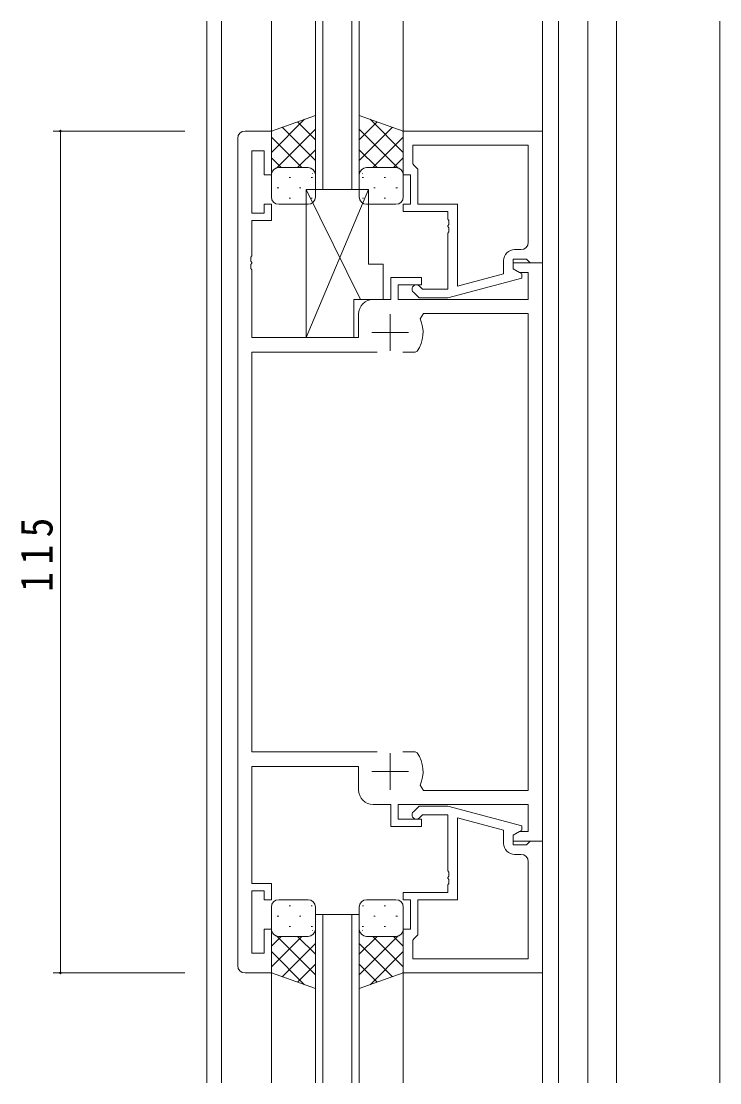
# Model space of a CAD drawing. Units: millimetres on the paper. Extents: x -397 to 397, y -282 to 282.
# Drawn here: x -74.8 to 20.5, y -32.5 to 112.5 of the extents above; entities that cross this region are included whole.
import ezdxf

# ---------------------------------------------------------------- set-up
doc = ezdxf.new("R2010")
doc.units = ezdxf.units.MM
for name, color, linetype, lineweight in [('0-3_YKK_D', 6, 'Continuous', 18), ('0-4_YKK_11', 7, 'Continuous', 18), ('0-5_YKK_12', 2, 'Continuous', 18), ('0-6_YKK_13', 4, 'Continuous', 18)]:
    doc.layers.add(name, color=color, linetype=linetype, lineweight=lineweight)
doc.styles.add('ＭＳ ゴシック', font='')
doc.styles.get('ＭＳ ゴシック').set_extended_font_data('MS Gothic')

msp = doc.modelspace()

# ---------------------------------------------------------------- linework, layer by layer
at = {"layer": '0-3_YKK_D'}
for p, q in [((-52.485, 97.472), (-70.485, 97.472)), ((-69.485, 97.472), (-69.485, -17.528)), ((-52.485, -17.528), (-70.485, -17.528))]:
    msp.add_line(p, q, dxfattribs=at)
for centre, start, end in [((-69.485, 97.472), 90, 270), ((-69.485, 97.472), 270, 90), ((-69.485, -17.528), 90, 270), ((-69.485, -17.528), 270, 90)]:
    msp.add_arc(centre, 0.106, start, end, dxfattribs=at)
at = {"layer": '0-4_YKK_11'}
for p, q in [((-44.285, 97.472), (-40.685, 97.472)), ((-40.685, 97.472), (-40.685, 91.472)), ((-22.685, 97.472), (-22.685, 91.472)), ((-3.685, 97.472), (-22.685, 97.472)), ((-3.685, 79.472), (-3.685, 97.472)), ((-45.285, -16.528), (-45.285, 96.472)), ((-43.355, 94.772), (-43.355, 86.272)), ((-41.685, 94.772), (-43.355, 94.772)), ((-41.685, 91.472), (-41.685, 94.772)), ((-21.385, 95.542), (-5.615, 95.542)), ((-21.385, 92.972), (-21.385, 95.542)), ((-21.385, 95.542), (-5.615, 95.542)), ((-5.615, 95.542), (-5.615, 82.272)), ((-21.185, 92.772), (-21.385, 92.972)), ((-40.685, 91.472), (-41.685, 91.472)), ((-22.685, 91.472), (-21.685, 91.472)), ((-21.685, 91.472), (-21.685, 87.472)), ((-20.685, 92.272), (-21.185, 92.772)), ((-20.685, 87.472), (-20.685, 92.272)), ((-41.685, 87.472), (-40.685, 87.472)), ((-41.685, 86.272), (-41.685, 87.472)), ((-40.685, 87.472), (-40.685, 85.272)), ((-22.685, 87.472), (-22.685, 86.472)), ((-21.685, 87.472), (-22.685, 87.472)), ((-15.285, 87.472), (-20.685, 87.472)), ((-15.285, 76.264), (-15.285, 87.472)), ((-43.355, 86.272), (-41.685, 86.272)), ((-22.685, 86.472), (-16.585, 86.472)), ((-16.585, 86.472), (-16.585, 85.431)), ((-43.355, 85.272), (-43.355, 80.431)), ((-40.685, 85.272), (-43.355, 85.272)), ((-16.585, 85.431), (-16.465, 85.247)), ((-16.465, 84.697), (-16.585, 84.514)), ((-16.585, 84.514), (-16.585, 84.431)), ((-16.585, 84.431), (-16.465, 84.247)), ((-16.465, 85.247), (-16.465, 84.697)), ((-16.465, 84.247), (-16.465, 83.697)), ((-16.465, 83.697), (-16.585, 83.514)), ((-16.585, 83.514), (-16.585, 75.872)), ((-6.615, 81.272), (-7.485, 81.272)), ((-43.355, 80.431), (-43.475, 80.247)), ((-43.475, 80.247), (-43.475, 79.697)), ((-8.985, 79.772), (-8.985, 77.952)), ((-7.685, 79.972), (-5.885, 79.972)), ((-7.685, 78.672), (-7.685, 79.972)), ((-5.885, 79.972), (-5.685, 79.772)), ((-5.685, 79.772), (-5.385, 79.472)), ((-43.475, 79.697), (-43.355, 79.514)), ((-43.355, 79.431), (-43.475, 79.247)), ((-43.475, 79.247), (-43.475, 78.697)), ((-43.475, 78.697), (-43.355, 78.514)), ((-43.355, 79.514), (-43.355, 79.431)), ((-43.355, 78.514), (-43.355, 69.272)), ((-7.685, 79.472), (-3.685, 79.472)), ((-7.685, 78.672), (-7.685, 79.472)), ((-6.819, 78.172), (-7.685, 78.672)), ((-6.485, 77.979), (-7.685, 78.672)), ((-5.385, 79.472), (-3.685, 79.472)), ((-3.685, 79.472), (-3.685, 0.472)), ((-24.385, 77.472), (-20.185, 77.472)), ((-24.385, 74.472), (-24.385, 77.472)), ((-20.185, 77.472), (-20.185, 76.472)), ((-16.589, 74.672), (-6.485, 77.379)), ((-8.985, 77.952), (-15.285, 76.264)), ((-5.615, 78.172), (-6.819, 78.172)), ((-6.485, 77.379), (-6.485, 77.979)), ((-5.615, 74.472), (-5.615, 78.172)), ((-23.385, 76.472), (-23.385, 74.472)), ((-20.185, 76.472), (-23.385, 76.472)), ((-21.31, 75.448), (-20.534, 74.672)), ((-20.037, 75.872), (-20.461, 76.297)), ((-16.585, 75.872), (-20.037, 75.872)), ((-26.785, 74.472), (-24.385, 74.472)), ((-23.385, 74.472), (-5.615, 74.472)), ((-20.534, 74.672), (-16.589, 74.672)), ((-20.389, 71.835), (-19.934, 72.542)), ((-19.934, 72.542), (-5.615, 72.542)), ((-5.615, 72.542), (-5.615, 7.402)), ((-28.785, 69.272), (-28.785, 72.472)), ((-24.485, 72.472), (-24.485, 67.472)), ((-26.985, 69.972), (-21.985, 69.972)), ((-43.355, 69.272), (-28.785, 69.272)), ((-43.355, 67.272), (-26.235, 67.272)), ((-43.355, 12.672), (-43.355, 67.272)), ((-22.735, 67.272), (-21.039, 67.272)), ((-22.735, 67.272), (-21.039, 67.272)), ((-21.039, 67.272), (-20.792, 67.401)), ((-26.235, 12.672), (-43.355, 12.672)), ((-24.485, 12.472), (-24.485, 7.472)), ((-21.039, 12.672), (-22.735, 12.672)), ((-20.792, 12.544), (-21.039, 12.672)), ((-43.355, 10.672), (-43.355, -5.328)), ((-28.785, 10.672), (-43.355, 10.672)), ((-28.785, 7.472), (-28.785, 10.672)), ((-26.985, 9.972), (-21.985, 9.972)), ((-19.934, 7.402), (-20.389, 8.109)), ((-5.615, 7.402), (-19.934, 7.402)), ((-24.385, 5.472), (-26.785, 5.472)), ((-24.385, 2.472), (-24.385, 5.472)), ((-23.385, 5.472), (-23.385, 3.472)), ((-5.615, 5.472), (-23.385, 5.472)), ((-21.31, 4.497), (-20.534, 5.272)), ((-20.534, 5.272), (-16.589, 5.272)), ((-16.589, 5.272), (-6.485, 2.565)), ((-5.615, 1.772), (-5.615, 5.472)), ((-23.385, 3.472), (-20.185, 3.472)), ((-20.037, 4.072), (-20.461, 3.648)), ((-20.185, 3.472), (-20.185, 2.472)), ((-16.585, 4.072), (-20.037, 4.072)), ((-16.585, -3.569), (-16.585, 4.072)), ((-15.285, 3.681), (-15.285, -7.528)), ((-8.985, 1.993), (-15.285, 3.681)), ((-20.185, 2.472), (-24.385, 2.472)), ((-8.985, 0.172), (-8.985, 1.993)), ((-6.485, 1.965), (-7.685, 1.272)), ((-7.685, 1.272), (-6.819, 1.772)), ((-6.819, 1.772), (-5.615, 1.772)), ((-6.485, 2.565), (-6.485, 1.965)), ((-7.685, 0.472), (-7.685, 1.272)), ((-7.685, 1.272), (-7.685, -0.028)), ((-3.685, 0.472), (-7.685, 0.472)), ((-5.885, -0.028), (-5.685, 0.172)), ((-5.685, 0.172), (-5.385, 0.472)), ((-5.385, 0.472), (-3.685, 0.472)), ((-3.685, 0.472), (-3.685, -17.528)), ((-7.685, -0.028), (-5.885, -0.028)), ((-6.615, -1.328), (-7.485, -1.328)), ((-5.615, -15.598), (-5.615, -2.328)), ((-16.465, -3.753), (-16.585, -3.569)), ((-16.585, -4.486), (-16.465, -4.303)), ((-16.465, -4.303), (-16.465, -3.753)), ((-43.355, -5.328), (-40.685, -5.328)), ((-40.685, -5.328), (-40.685, -7.528)), ((-16.585, -4.569), (-16.585, -4.486)), ((-16.465, -4.753), (-16.585, -4.569)), ((-16.585, -5.486), (-16.465, -5.303)), ((-16.585, -6.528), (-16.585, -5.486)), ((-16.465, -5.303), (-16.465, -4.753)), ((-43.355, -6.328), (-43.355, -14.828)), ((-41.685, -6.328), (-43.355, -6.328)), ((-41.685, -7.528), (-41.685, -6.328)), ((-22.685, -6.528), (-16.585, -6.528)), ((-22.685, -7.528), (-22.685, -6.528)), ((-40.685, -7.528), (-41.685, -7.528)), ((-21.685, -7.528), (-22.685, -7.528)), ((-21.685, -11.528), (-21.685, -7.528)), ((-20.685, -7.528), (-20.685, -12.328)), ((-15.285, -7.528), (-20.685, -7.528)), ((-41.685, -11.528), (-40.685, -11.528)), ((-41.685, -14.828), (-41.685, -11.528)), ((-40.685, -11.528), (-40.685, -17.528)), ((-22.685, -11.528), (-21.685, -11.528)), ((-22.685, -17.528), (-22.685, -11.528)), ((-21.185, -12.828), (-21.385, -13.028)), ((-21.385, -13.028), (-21.385, -15.598)), ((-20.685, -12.328), (-21.185, -12.828)), ((-43.355, -14.828), (-41.685, -14.828)), ((-21.385, -15.598), (-5.615, -15.598)), ((-21.385, -15.598), (-5.615, -15.598)), ((-40.685, -17.528), (-44.285, -17.528)), ((-3.685, -17.528), (-22.685, -17.528))]:
    msp.add_line(p, q, dxfattribs=at)
for centre, radius, start, end in [((-44.285, 96.472), 1, 90.00001, 179.99999), ((-7.485, 79.772), 1.5, 90.00001, 179.99999), ((-6.615, 82.272), 1, 270.00001, 359.99999), ((-20.885, 75.872), 0.6, 44.99999, 225.00001), ((-26.785, 72.472), 2, 90.00001, 179.99999), ((-24.485, 69.972), 4.5, 325.15008, 24.45637), ((-24.485, 9.972), 4.5, 335.54363, 34.84992), ((-26.785, 7.472), 2, 180.00001, 269.99999), ((-20.885, 4.072), 0.6, 134.99999, 315.00001), ((-7.485, 0.172), 1.5, 180.00001, 269.99999), ((-6.615, -2.328), 1, 0.00001, 89.99999), ((-44.285, -16.528), 1, 180.00001, 269.99999)]:
    msp.add_arc(centre, radius, start, end, dxfattribs=at)
at = {"layer": '0-5_YKK_12'}
for p, q in [((-49.485, 112.472), (-49.485, -32.528)), ((-47.485, 112.472), (-47.485, -32.528)), ((-40.685, 112.472), (-40.685, 97.472)), ((-34.685, 112.472), (-34.685, 89.472)), ((-33.685, 89.472), (-33.685, 112.472)), ((-29.685, 112.472), (-29.685, 89.472)), ((-28.685, 89.472), (-28.685, 112.472)), ((-22.685, 112.472), (-22.685, 97.472)), ((-3.685, 112.472), (-3.685, 97.172)), ((-1.485, 112.472), (-1.485, -32.528)), ((2.515, -32.528), (2.515, 112.472)), ((6.415, 112.472), (6.415, -32.528)), ((20.515, 112.472), (20.515, -32.528)), ((-28.685, 89.472), (-34.685, 89.472)), ((-28.685, -9.528), (-34.685, -9.528)), ((-34.685, -9.528), (-34.685, -32.528)), ((-33.685, -32.528), (-33.685, -9.528)), ((-29.685, -9.528), (-29.685, -32.528)), ((-28.685, -32.528), (-28.685, -9.528)), ((-3.685, -32.528), (-3.685, -17.228)), ((-40.685, -32.528), (-40.685, -17.528)), ((-22.685, -32.528), (-22.685, -17.528))]:
    msp.add_line(p, q, dxfattribs=at)
at = {"layer": '0-6_YKK_13'}
for p, q in [((-34.685, 99.615), (-40.685, 97.472)), ((-40.685, 94.564), (-36.161, 99.088)), ((-34.685, 96.286), (-37.138, 98.739)), ((-34.685, 99.615), (-34.685, 91.472)), ((-28.685, 99.615), (-28.685, 91.472)), ((-28.685, 99.615), (-22.685, 97.472)), ((-28.685, 96.286), (-26.232, 98.739)), ((-22.685, 94.564), (-27.21, 99.088)), ((-40.685, 97.392), (-40.56, 97.517)), ((-40.685, 97.472), (-40.685, 91.472)), ((-39.998, 92.422), (-34.685, 97.735)), ((-34.685, 93.458), (-39.222, 97.995)), ((-28.685, 93.458), (-24.148, 97.995)), ((-23.372, 92.422), (-28.685, 97.735)), ((-22.685, 97.392), (-22.81, 97.517)), ((-22.685, 97.472), (-22.685, 91.472)), ((-36.528, 92.472), (-40.685, 96.629)), ((-26.842, 92.472), (-22.685, 96.629)), ((-37.12, 92.472), (-34.685, 94.907)), ((-26.251, 92.472), (-28.685, 94.907)), ((-39.357, 92.472), (-40.685, 93.801)), ((-24.014, 92.472), (-22.685, 93.801)), ((-40.685, 91.735), (-40.635, 91.785)), ((-40.685, 91.472), (-40.685, 88.472)), ((-35.685, 92.472), (-39.685, 92.472)), ((-39.685, 92.472), (-36.085, 92.472)), ((-35.103, 91.66), (-35.085, 91.678)), ((-34.685, 91.472), (-34.685, 88.472)), ((-28.685, 91.472), (-28.685, 88.472)), ((-28.267, 91.66), (-28.285, 91.678)), ((-27.685, 92.472), (-23.685, 92.472)), ((-23.685, 92.472), (-27.685, 92.472)), ((-22.685, 91.735), (-22.736, 91.785)), ((-22.685, 91.472), (-22.685, 88.472)), ((-38.067, 91.138), (-38.267, 91.138)), ((-35.085, 91.138), (-35.237, 91.138)), ((-28.285, 91.138), (-28.134, 91.138)), ((-25.304, 91.138), (-25.104, 91.138)), ((-39.682, 89.723), (-39.882, 89.723)), ((-36.652, 89.723), (-36.852, 89.723)), ((-35.935, 89.472), (-28.51, 74.472)), ((-35.935, 69.272), (-27.435, 89.472)), ((-35.935, 89.472), (-27.435, 89.472)), ((-35.935, 89.472), (-35.935, 69.272)), ((-27.435, 89.472), (-27.435, 79.272)), ((-26.719, 89.723), (-26.519, 89.723)), ((-23.689, 89.723), (-23.489, 89.723)), ((-35.685, 87.472), (-39.685, 87.472)), ((-38.067, 88.308), (-38.267, 88.308)), ((-35.099, 88.308), (-35.237, 88.308)), ((-28.272, 88.308), (-28.134, 88.308)), ((-27.685, 87.472), (-23.685, 87.472)), ((-25.304, 88.308), (-25.104, 88.308)), ((-27.435, 79.272), (-25.435, 79.272)), ((-25.435, 79.272), (-25.435, 74.472)), ((-29.435, 74.472), (-25.435, 74.472)), ((-29.435, 74.472), (-29.435, 69.272)), ((-35.935, 69.272), (-29.435, 69.272)), ((-40.685, -11.528), (-40.685, -8.528)), ((-35.685, -7.528), (-39.685, -7.528)), ((-38.067, -8.363), (-38.267, -8.363)), ((-35.099, -8.363), (-35.237, -8.363)), ((-34.685, -11.528), (-34.685, -8.528)), ((-28.685, -11.528), (-28.685, -8.528)), ((-28.272, -8.363), (-28.134, -8.363)), ((-27.685, -7.528), (-23.685, -7.528)), ((-25.304, -8.363), (-25.104, -8.363)), ((-22.685, -11.528), (-22.685, -8.528)), ((-39.682, -9.778), (-39.882, -9.778)), ((-36.652, -9.778), (-36.852, -9.778)), ((-26.719, -9.778), (-26.519, -9.778)), ((-23.689, -9.778), (-23.489, -9.778)), ((-40.685, -17.528), (-40.685, -11.528)), ((-38.067, -11.193), (-38.267, -11.193)), ((-35.085, -11.193), (-35.237, -11.193)), ((-34.685, -19.671), (-34.685, -11.528)), ((-28.685, -19.671), (-28.685, -11.528)), ((-28.285, -11.193), (-28.134, -11.193)), ((-25.304, -11.193), (-25.104, -11.193)), ((-22.685, -17.528), (-22.685, -11.528)), ((-40.685, -11.791), (-40.635, -11.841)), ((-39.357, -12.528), (-40.685, -13.856)), ((-36.528, -12.528), (-40.685, -16.685)), ((-39.998, -12.477), (-34.685, -17.791)), ((-35.685, -12.528), (-39.685, -12.528)), ((-39.685, -12.528), (-35.685, -12.528)), ((-37.12, -12.528), (-34.685, -14.962)), ((-35.103, -11.716), (-35.085, -11.734)), ((-23.372, -12.477), (-28.685, -17.791)), ((-26.251, -12.528), (-28.685, -14.962)), ((-28.267, -11.716), (-28.285, -11.734)), ((-27.685, -12.528), (-23.685, -12.528)), ((-23.685, -12.528), (-27.685, -12.528)), ((-26.842, -12.528), (-22.685, -16.685)), ((-24.014, -12.528), (-22.685, -13.856)), ((-22.685, -11.791), (-22.736, -11.841)), ((-34.685, -13.513), (-39.222, -18.05)), ((-28.685, -13.513), (-24.148, -18.05)), ((-40.685, -14.619), (-36.161, -19.144)), ((-22.685, -14.619), (-27.21, -19.144)), ((-34.685, -16.342), (-37.138, -18.795)), ((-28.685, -16.342), (-26.232, -18.795)), ((-40.685, -17.447), (-40.56, -17.572)), ((-34.685, -19.671), (-40.685, -17.528)), ((-28.685, -19.671), (-22.685, -17.528)), ((-22.685, -17.447), (-22.81, -17.572))]:
    msp.add_line(p, q, dxfattribs=at)
for centre, start, end in [((-39.685, 91.472), 90, 180), ((-39.685, 91.472), 90, 179.9999), ((-35.685, 91.472), 0, 90), ((-27.685, 91.472), 90, 180), ((-23.685, 91.472), 0, 90), ((-23.685, 91.472), 0.0001, 90), ((-39.685, 88.472), 180, 270), ((-35.685, 88.472), 270, 0), ((-27.685, 88.472), 180, 270), ((-23.685, 88.472), 270, 0), ((-39.685, -8.528), 90, 180), ((-35.685, -8.528), 0, 90), ((-27.685, -8.528), 90, 180), ((-23.685, -8.528), 0, 90), ((-39.685, -11.528), 180, 270), ((-39.685, -11.528), 180.0001, 270), ((-35.685, -11.528), 270, 0), ((-27.685, -11.528), 180, 270), ((-23.685, -11.528), 270, 0), ((-23.685, -11.528), 270, 359.9999)]:
    msp.add_arc(centre, 1, start, end, dxfattribs=at)

# ---------------------------------------------------------------- texts
at = {"layer": '0-3_YKK_D', "color": 7, "insert": (-70.485, 34.532), "char_height": 4.399, "attachment_point": 7, "rotation": 90, "style": 'ＭＳ ゴシック'}
msp.add_mtext('\\T1.38;\\W0.9;115', dxfattribs=at)

doc.saveas('drawing.dxf')
